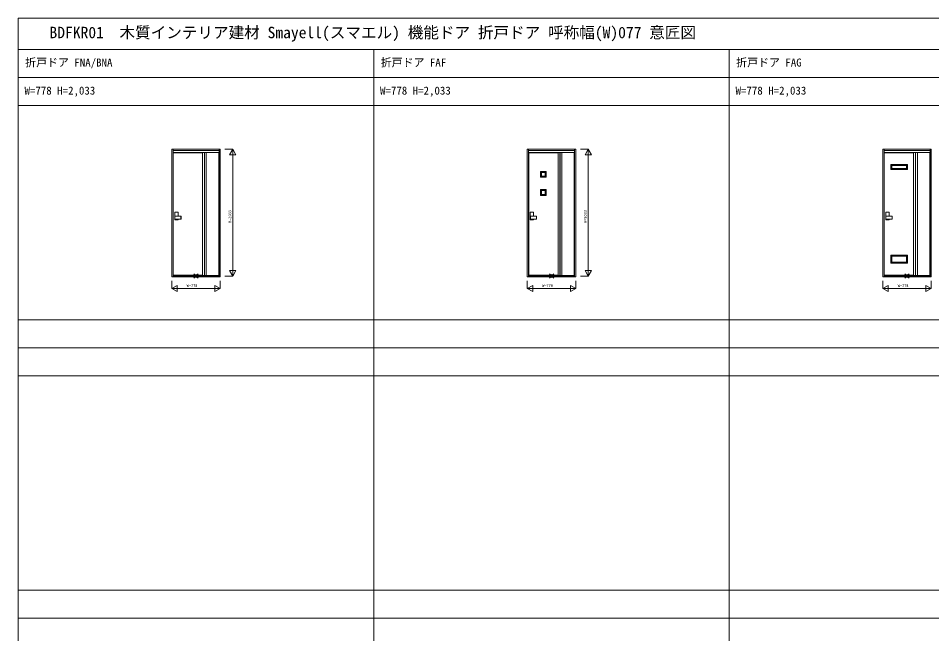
# Model space of a CAD drawing. Units: millimetres, scale not verified. Extents: x -14341 to 14341, y -10000 to 10000.
# Drawn here: x -14341 to 305, y 130 to 10000 of the extents above; entities that cross this region are included whole.
import ezdxf
from ezdxf.enums import TextEntityAlignment as Align

# ---------------------------------------------------------------- set-up
doc = ezdxf.new("R2010")
doc.units = ezdxf.units.MM
doc.header["$LTSCALE"] = 50
doc.linetypes.add('USER1', pattern=[13, 10, -1, 1, -1])
doc.layers.add('0-0_0', color=7, linetype='Continuous')
for name, color, linetype, lineweight in [('0-1_YKK_F1', 7, 'Continuous', 18), ('0-2_YKK_A1', 4, 'Continuous', 18), ('0-3_YKK_N1', 2, 'Continuous', 18), ('0-6_YKK_IN', 1, 'Continuous', 18)]:
    doc.layers.add(name, color=color, linetype=linetype, lineweight=lineweight)
doc.styles.add('ＭＳ ゴシック', font='')
doc.styles.get('ＭＳ ゴシック').set_extended_font_data('MS Gothic')

msp = doc.modelspace()

# ---------------------------------------------------------------- linework, layer by layer
at = {"layer": '0-1_YKK_F1'}
for p, q in [((-14340.51, 10000), (14340.51, 10000)), ((-14340.51, -10000), (-14340.51, 10000)), ((-14340.51, 9500), (14159.49, 9500)), ((-8640.51, -10000), (-8640.51, 9500)), ((-2940.51, -10000), (-2940.51, 9500)), ((-14340.51, 9050), (14159.49, 9050)), ((-14340.51, 8600), (14159.49, 8600)), ((-14340.51, 5165), (14159.49, 5165)), ((-14340.51, 4715), (14159.49, 4715)), ((-14340.51, 4265), (14159.49, 4265)), ((-14340.51, 830), (14159.49, 830)), ((-14340.51, 380), (14159.49, 380))]:
    msp.add_line(p, q, dxfattribs=at)
at = {"layer": '0-2_YKK_A1'}
for p, q in [((-11859.51, 7899), (-11859.51, 5851)), ((-11121.51, 7879), (-11859.51, 7879)), ((-11855.01, 7850), (-11126.01, 7850)), ((-11855.01, 7850), (-11855.01, 5875)), ((-11385.51, 7844), (-11855.01, 7844)), ((-11385.51, 7850), (-11385.51, 5875)), ((-11356.71, 7850), (-11356.71, 5875)), ((-11354.31, 7850), (-11354.31, 5875)), ((-11325.51, 7850), (-11325.51, 5875)), ((-11126.01, 7850), (-11126.01, 5875)), ((-11121.51, 7899), (-11121.51, 5851)), ((-6159.51, 7899), (-6159.51, 5851)), ((-5421.51, 7879), (-6159.51, 7879)), ((-6155.01, 7850), (-5426.01, 7850)), ((-6155.01, 7850), (-6155.01, 5875)), ((-6155.01, 7844), (-5685.51, 7844)), ((-5685.51, 7850), (-5685.51, 5875)), ((-5656.71, 7850), (-5656.71, 5875)), ((-5654.31, 7850), (-5654.31, 5875)), ((-5625.51, 7850), (-5625.51, 5875)), ((-5426.01, 7850), (-5426.01, 5875)), ((-5421.51, 7899), (-5421.51, 5851)), ((-459.51, 7899), (-459.51, 5851)), ((278.49, 7879), (-459.51, 7879)), ((-455.01, 7850), (273.99, 7850)), ((-455.01, 7850), (-455.01, 5875)), ((-455.01, 7844), (14.49, 7844)), ((14.49, 7850), (14.49, 5875)), ((43.29, 7850), (43.29, 5875)), ((45.69, 7850), (45.69, 5875)), ((74.49, 7850), (74.49, 5875)), ((273.99, 7850), (273.99, 5875)), ((278.49, 7899), (278.49, 5851)), ((-352.51, 7655.5), (-352.51, 7573.5)), ((-82.51, 7655.5), (-352.51, 7655.5)), ((-336.51, 7639.5), (-352.51, 7655.5)), ((-336.51, 7639.5), (-336.51, 7589.5)), ((-98.51, 7639.5), (-336.51, 7639.5)), ((-98.51, 7639.5), (-82.51, 7655.5)), ((-5967.01, 7544), (-5967.01, 7452)), ((-5875.01, 7544), (-5967.01, 7544)), ((-5951.01, 7528), (-5967.01, 7544)), ((-5951.01, 7528), (-5951.01, 7468)), ((-5891.01, 7528), (-5951.01, 7528)), ((-5891.01, 7528), (-5875.01, 7544)), ((-336.51, 7589.5), (-352.51, 7573.5)), ((-98.51, 7589.5), (-82.51, 7573.5)), ((-5951.01, 7468), (-5967.01, 7452)), ((-5891.01, 7468), (-5875.01, 7452)), ((-5967.01, 7252), (-5967.01, 7160)), ((-5875.01, 7252), (-5967.01, 7252)), ((-5951.01, 7236), (-5967.01, 7252)), ((-5951.01, 7236), (-5951.01, 7176)), ((-5891.01, 7236), (-5951.01, 7236)), ((-5891.01, 7236), (-5875.01, 7252)), ((-5951.01, 7176), (-5967.01, 7160)), ((-5891.01, 7176), (-5875.01, 7160)), ((-11832.51, 6770.5), (-11832.51, 6890.5)), ((-11831.82, 6888.81), (-11831.82, 6772.19)), ((-11830.51, 6892.5), (-11779.51, 6892.5)), ((-11805.01, 6890.81), (-11829.82, 6890.81)), ((-11805.01, 6890.81), (-11780.2, 6890.81)), ((-11778.2, 6888.81), (-11778.2, 6826)), ((-11777.51, 6826), (-11777.51, 6890.5)), ((-6132.51, 6770.5), (-6132.51, 6890.5)), ((-6131.82, 6888.81), (-6131.82, 6772.19)), ((-6130.51, 6892.5), (-6079.51, 6892.5)), ((-6105.01, 6890.81), (-6129.82, 6890.81)), ((-6105.01, 6890.81), (-6080.2, 6890.81)), ((-6078.2, 6888.81), (-6078.2, 6826)), ((-6077.51, 6826), (-6077.51, 6890.5)), ((-432.51, 6770.5), (-432.51, 6890.5)), ((-431.82, 6888.81), (-431.82, 6772.19)), ((-430.51, 6892.5), (-379.51, 6892.5)), ((-405.01, 6890.81), (-429.82, 6890.81)), ((-405.01, 6890.81), (-380.2, 6890.81)), ((-378.2, 6888.81), (-378.2, 6826)), ((-377.51, 6826), (-377.51, 6890.5)), ((-11830.53, 6778), (-11830.53, 6824)), ((-11830.51, 6768.5), (-11779.51, 6768.5)), ((-11805.01, 6770.19), (-11829.82, 6770.19)), ((-11829.53, 6778), (-11829.53, 6824)), ((-11828.53, 6826), (-11732.53, 6826)), ((-11828.53, 6825), (-11732.53, 6825)), ((-11828.53, 6777), (-11732.53, 6777)), ((-11828.53, 6776), (-11732.53, 6776)), ((-11805.01, 6770.19), (-11780.2, 6770.19)), ((-11778.2, 6776), (-11778.2, 6772.19)), ((-11777.51, 6770.5), (-11777.51, 6776)), ((-11731.53, 6778), (-11731.53, 6824)), ((-11730.53, 6778), (-11730.53, 6824)), ((-6130.53, 6778), (-6130.53, 6824)), ((-6130.51, 6768.5), (-6079.51, 6768.5)), ((-6105.01, 6770.19), (-6129.82, 6770.19)), ((-6129.53, 6778), (-6129.53, 6824)), ((-6128.53, 6826), (-6032.53, 6826)), ((-6128.53, 6825), (-6032.53, 6825)), ((-6128.53, 6777), (-6032.53, 6777)), ((-6128.53, 6776), (-6032.53, 6776)), ((-6105.01, 6770.19), (-6080.2, 6770.19)), ((-6078.2, 6776), (-6078.2, 6772.19)), ((-6077.51, 6770.5), (-6077.51, 6776)), ((-6031.53, 6778), (-6031.53, 6824)), ((-6030.53, 6778), (-6030.53, 6824)), ((-430.53, 6778), (-430.53, 6824)), ((-430.51, 6768.5), (-379.51, 6768.5)), ((-405.01, 6770.19), (-429.82, 6770.19)), ((-429.53, 6778), (-429.53, 6824)), ((-428.53, 6826), (-332.53, 6826)), ((-428.53, 6825), (-332.53, 6825)), ((-428.53, 6777), (-332.53, 6777)), ((-428.53, 6776), (-332.53, 6776)), ((-405.01, 6770.19), (-380.2, 6770.19)), ((-378.2, 6776), (-378.2, 6772.19)), ((-377.51, 6770.5), (-377.51, 6776)), ((-331.53, 6778), (-331.53, 6824)), ((-330.53, 6778), (-330.53, 6824)), ((-352.51, 6199.03), (-352.51, 6075.03)), ((-82.51, 6199.03), (-352.51, 6199.03)), ((-336.51, 6183.03), (-352.51, 6199.03)), ((-336.51, 6183.03), (-336.51, 6091.03)), ((-98.51, 6183.03), (-336.51, 6183.03)), ((-98.51, 6183.03), (-82.51, 6199.03)), ((-336.51, 6091.03), (-352.51, 6075.03)), ((-98.51, 6091.03), (-82.51, 6075.03)), ((-11121.51, 5866), (-11859.51, 5866)), ((-11855.01, 5880), (-11385.51, 5880)), ((-11126.01, 5875), (-11855.01, 5875)), ((-5421.51, 5866), (-6159.51, 5866)), ((-5685.51, 5880), (-6155.01, 5880)), ((-5426.01, 5875), (-6155.01, 5875)), ((278.49, 5866), (-459.51, 5866)), ((14.49, 5879.53), (-455.01, 5879.53)), ((273.99, 5875), (-455.01, 5875)), ((-11859.51, 5851), (-11879.51, 5851)), ((-11859.51, 5854), (-11121.51, 5854)), ((-6159.51, 5851), (-6179.51, 5851)), ((-6159.51, 5854), (-5421.51, 5854)), ((-459.51, 5851), (-479.51, 5851)), ((-459.51, 5854), (278.49, 5854))]:
    msp.add_line(p, q, dxfattribs=at)
at = {"layer": '0-2_YKK_A1', "linetype": 'USER1'}
for p, q in [((-11827.91, 6801), (-11837.02, 6801)), ((-6127.91, 6801), (-6137.02, 6801)), ((-427.91, 6801), (-437.02, 6801))]:
    msp.add_line(p, q, dxfattribs=at)
at = {"layer": '0-2_YKK_A1'}
for points in [[(-11879.51, 5851), (-11879.51, 7899), (-11101.51, 7899), (-11101.51, 5851), (-11121.51, 5851)], [(-6179.51, 5851), (-6179.51, 7899), (-5401.51, 7899), (-5401.51, 5851), (-5421.51, 5851)], [(-479.51, 5851), (-479.51, 7899), (298.49, 7899), (298.49, 5851), (278.49, 5851)], [(-352.51, 7573.5), (-82.51, 7573.5), (-82.51, 7655.5)], [(-336.51, 7589.5), (-98.51, 7589.5), (-98.51, 7639.5)], [(-5967.01, 7452), (-5875.01, 7452), (-5875.01, 7544)], [(-5951.01, 7468), (-5891.01, 7468), (-5891.01, 7528)], [(-5967.01, 7160), (-5875.01, 7160), (-5875.01, 7252)], [(-5951.01, 7176), (-5891.01, 7176), (-5891.01, 7236)], [(-352.51, 6075.03), (-82.51, 6075.03), (-82.51, 6199.03)], [(-336.51, 6091.03), (-98.51, 6091.03), (-98.51, 6183.03)]]:
    msp.add_lwpolyline(points, dxfattribs=at)
for centre, radius, start, end in [((-11830.51, 6890.5), 2, 90, 180), ((-11829.82, 6888.81), 2, 90, 180), ((-11780.2, 6888.81), 2, 0, 90), ((-11779.51, 6890.5), 2, 0, 90), ((-6130.51, 6890.5), 2, 90, 180), ((-6129.82, 6888.81), 2, 90, 180), ((-6080.2, 6888.81), 2, 0, 90), ((-6079.51, 6890.5), 2, 0, 90), ((-430.51, 6890.5), 2, 90, 180), ((-429.82, 6888.81), 2, 90, 180), ((-380.2, 6888.81), 2, 0, 90), ((-379.51, 6890.5), 2, 0, 90), ((-11830.51, 6770.5), 2, 180, 270), ((-11829.82, 6772.19), 2, 180, 270), ((-11828.53, 6824), 2, 90, 180), ((-11828.53, 6778), 2, 180, 270), ((-11828.53, 6824), 1, 90, 180), ((-11828.53, 6778), 1, 180, 270), ((-11780.2, 6772.19), 2, 270, 0), ((-11779.51, 6770.5), 2, 270, 0), ((-11732.53, 6824), 2, 0, 90), ((-11732.53, 6824), 1, 0, 90), ((-11732.53, 6778), 1, 270, 0), ((-11732.53, 6778), 2, 270, 0), ((-6130.51, 6770.5), 2, 180, 270), ((-6129.82, 6772.19), 2, 180, 270), ((-6128.53, 6824), 2, 90, 180), ((-6128.53, 6778), 2, 180, 270), ((-6128.53, 6824), 1, 90, 180), ((-6128.53, 6778), 1, 180, 270), ((-6080.2, 6772.19), 2, 270, 0), ((-6079.51, 6770.5), 2, 270, 0), ((-6032.53, 6824), 2, 0, 90), ((-6032.53, 6824), 1, 0, 90), ((-6032.53, 6778), 1, 270, 0), ((-6032.53, 6778), 2, 270, 0), ((-430.51, 6770.5), 2, 180, 270), ((-429.82, 6772.19), 2, 180, 270), ((-428.53, 6824), 2, 90, 180), ((-428.53, 6778), 2, 180, 270), ((-428.53, 6824), 1, 90, 180), ((-428.53, 6778), 1, 180, 270), ((-380.2, 6772.19), 2, 270, 0), ((-379.51, 6770.5), 2, 270, 0), ((-332.53, 6824), 2, 0, 90), ((-332.53, 6824), 1, 0, 90), ((-332.53, 6778), 1, 270, 0), ((-332.53, 6778), 2, 270, 0)]:
    msp.add_arc(centre, radius, start, end, dxfattribs=at)
at = {"layer": '0-3_YKK_N1'}
for p, q in [((-11026.51, 7899), (-10901.51, 7899)), ((-10951.51, 7812.4), (-10851.51, 7812.4)), ((-10901.51, 7899), (-10901.51, 5866)), ((-5326.51, 7899), (-5201.51, 7899)), ((-5251.51, 7812.4), (-5151.51, 7812.4)), ((-5201.51, 7899), (-5201.51, 5866)), ((-11026.51, 5866), (-10901.51, 5866)), ((-10951.51, 5952.6), (-10851.51, 5952.6)), ((-5326.51, 5866), (-5201.51, 5866)), ((-5251.51, 5952.6), (-5151.51, 5952.6)), ((-11879.51, 5666), (-11792.91, 5716)), ((-11792.91, 5716), (-11792.91, 5616)), ((-11188.11, 5716), (-11101.51, 5666)), ((-11101.51, 5791), (-11101.51, 5666)), ((-6179.51, 5666), (-6092.91, 5716)), ((-6092.91, 5716), (-6092.91, 5616)), ((-5488.11, 5716), (-5401.51, 5666)), ((-5401.51, 5791), (-5401.51, 5666)), ((-479.51, 5666), (-392.91, 5716)), ((-392.91, 5716), (-392.91, 5616)), ((211.89, 5716), (298.49, 5666)), ((298.49, 5791), (298.49, 5666)), ((-11879.51, 5666), (-11792.91, 5616)), ((-6179.51, 5666), (-6092.91, 5616)), ((-479.51, 5666), (-392.91, 5616))]:
    msp.add_line(p, q, dxfattribs=at)
for points in [[(-10951.51, 7812.4), (-10901.51, 7899), (-10851.51, 7812.4)], [(-5251.51, 7812.4), (-5201.51, 7899), (-5151.51, 7812.4)], [(-10951.51, 5952.6), (-10901.51, 5866), (-10851.51, 5952.6)], [(-5251.51, 5952.6), (-5201.51, 5866), (-5151.51, 5952.6)], [(-11879.51, 5791), (-11879.51, 5666), (-11101.51, 5666)], [(-11188.11, 5716), (-11188.11, 5616), (-11101.51, 5666)], [(-6179.51, 5791), (-6179.51, 5666), (-5401.51, 5666)], [(-5488.11, 5716), (-5488.11, 5616), (-5401.51, 5666)], [(-479.51, 5791), (-479.51, 5666), (298.49, 5666)], [(211.89, 5716), (211.89, 5616), (298.49, 5666)]]:
    msp.add_lwpolyline(points, dxfattribs=at)
at = {"layer": '0-6_YKK_IN'}
for p, q in [((-11525.86, 5830.64), (-11455.15, 5901.36)), ((-11525.86, 5901.36), (-11455.15, 5830.64)), ((-5825.86, 5830.64), (-5755.15, 5901.36)), ((-5825.86, 5901.36), (-5755.15, 5830.64)), ((-125.86, 5830.64), (-55.15, 5901.36)), ((-125.86, 5901.36), (-55.15, 5830.64))]:
    msp.add_line(p, q, dxfattribs=at)
for centre in [(-11490.51, 5866), (-5790.51, 5866), (-90.51, 5866)]:
    msp.add_circle(centre, 25, dxfattribs=at)

# ---------------------------------------------------------------- texts
at = {"layer": '0-0_0', "style": 'ＭＳ ゴシック'}
for s, height, p in [('BDFKR01  木質インテリア建材 Smayell(スマエル) 機能ドア 折戸ドア 呼称幅(W)077 意匠図', 183.3, (-13840.51, 9625)), ('折戸ドア FNA/BNA', 128.3, (-14228.84, 9187.5)), ('折戸ドア FAF', 128.3, (-8528.84, 9187.5)), ('折戸ドア FAG', 128.3, (-2828.84, 9187.5)), ('W=778 H=2,033', 128.3, (-14240.51, 8737.5)), ('W=778 H=2,033', 128.3, (-8540.51, 8737.5)), ('W=778 H=2,033', 128.3, (-2840.51, 8737.5))]:
    msp.add_text(s, height=height, dxfattribs=at).set_placement(p, align=Align.BOTTOM_LEFT)
at = {"layer": '0-3_YKK_N1', "color": 7, "style": 'ＭＳ ゴシック'}
for p in [(-10913.51, 6717.5), (-5213.51, 6717.5)]:
    msp.add_text('H=2033', height=43.99, rotation=90, dxfattribs=at).set_placement(p, align=Align.BOTTOM_LEFT)
for p in [(-11640.51, 5678), (-5940.51, 5678), (-240.51, 5678)]:
    msp.add_text('W=778', height=43.99, dxfattribs=at).set_placement(p, align=Align.BOTTOM_LEFT)

doc.saveas('drawing.dxf')
